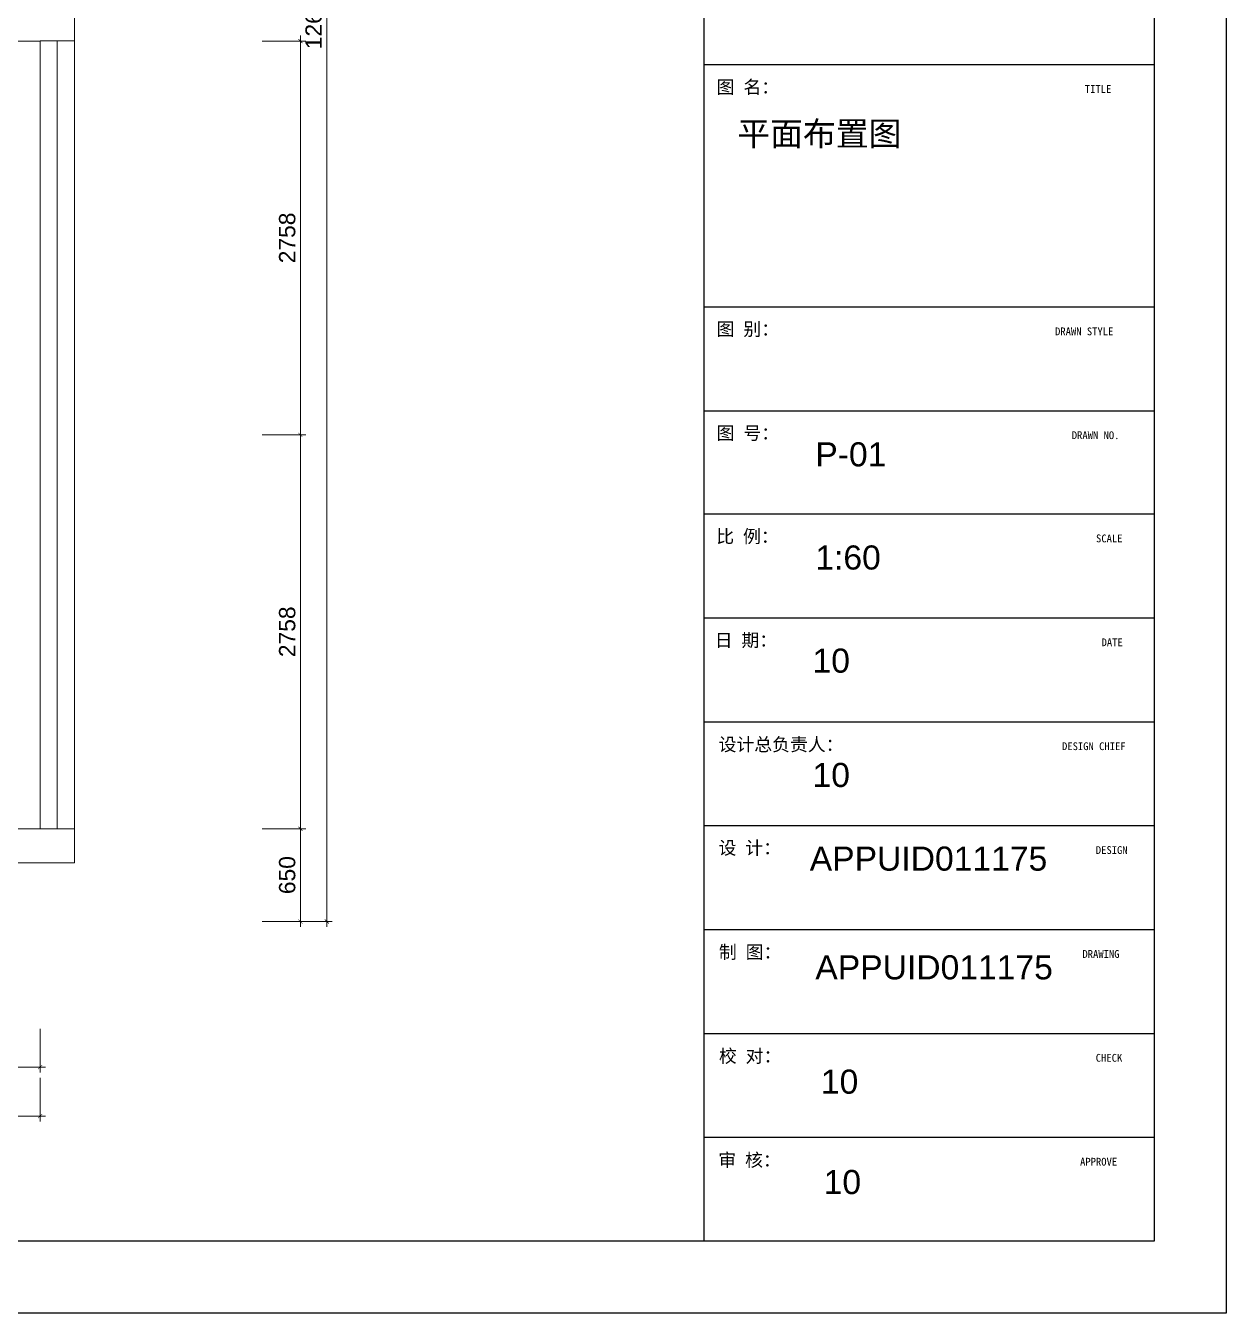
# Model space of a CAD drawing. Header units: millimetres. Extents: x 52288 to 100065, y -25566 to 18368.
# Drawn here: x 91658 to 100065, y 548 to 9564 of the extents above; entities that cross this region are included whole.
import ezdxf

# ---------------------------------------------------------------- set-up
doc = ezdxf.new("R2010")
doc.units = ezdxf.units.MM
doc.layers.get('0').update_dxf_attribs({"color": 255})
doc.layers.add('QUOTE_WALL', color=255, linetype='Continuous', lineweight=13)
doc.layers.add('QUOTE_WINDOW', color=60, linetype='Continuous', lineweight=13)
doc.layers.add('SH-尺寸标注', color=32, linetype='Continuous')
doc.layers.add('图框', color=4, linetype='Continuous')
doc.styles.add('284384514ae2ef0473f59a89cee2db5f_SimSun', font='', dxfattribs={"height": 160.740256})
doc.styles.add('651c6dc0b6f8207d98cf2b8cea532709_SimSun', font='', dxfattribs={"height": 160.740256})
doc.styles.add('d58a1c43070b39506eecce2acf595028_SimSun', font='', dxfattribs={"height": 270.04363})
doc.styles.add('e87b1bf8534fb75d08add259cfddff81_SimSun', font='', dxfattribs={"height": 160.740256})
doc.styles.get("Standard").update_dxf_attribs({"font": 'arial.ttf'})
doc.styles.add('自定义样式_Arial_496.99411217850184', font='arial.ttf', dxfattribs={"height": 496.994112})
doc.styles.add('自定义样式_SimSun_496.99411217850184', font='', dxfattribs={"height": 496.994112})
doc.styles.get('284384514ae2ef0473f59a89cee2db5f_SimSun').set_extended_font_data('SimSun')
doc.styles.get('651c6dc0b6f8207d98cf2b8cea532709_SimSun').set_extended_font_data('SimSun')
doc.styles.get('d58a1c43070b39506eecce2acf595028_SimSun').set_extended_font_data('SimSun')
doc.styles.get('e87b1bf8534fb75d08add259cfddff81_SimSun').set_extended_font_data('SimSun')
doc.styles.get('自定义样式_SimSun_496.99411217850184').set_extended_font_data('SimSun')
doc.dimstyles.new('D_16_2.35', dxfattribs={"dimtxt": 114.285719, "dimasz": 28.57143, "dimexe": 38.09524, "dimexo": 0, "dimgap": 0, "dimtad": 1, "dimdec": 0, "dimzin": 1, "dimdsep": 46, "dimtxsty": 'Standard', "dimblk": 'ARCHTICK', "dimcen": 0.09, "dimdle": 38.09524, "dimclrd": 32, "dimclre": 32, "dimclrt": 2, "dimadec": 0, "dimazin": 0, "dimtfac": 1, "dimtdec": 4, "dimtix": 1, "dimtmove": 2, "dimatfit": 3, "dimfxl": 268.57143, "dimfxlon": 1, "dimtolj": 1, "dimtzin": 0, "dimlwd": 9, "dimlwe": 9, "dimarcsym": 0})

# ---------------------------------------------------------------- blocks, each defined once
blk = doc.blocks.new('_Frame1752725')
at = {"layer": '图框', "linetype": 'Continuous'}
for p, q in [((91601, 43368), (91601, 1364)), ((82980, 42177), (82980, 2554)), ((90410, 42177), (90410, 2554)), ((90410, 41463), (90410, 2554)), ((82980, 21975), (90410, 21975)), ((82980, 17974), (90410, 17974)), ((82980, 16260), (90410, 16260)), ((82980, 14556), (90410, 14556)), ((82980, 12842), (90410, 12842)), ((82980, 11127), (90410, 11127)), ((82980, 9413), (90410, 9413)), ((82980, 7698), (90410, 7698)), ((82980, 5983), (90410, 5983)), ((82980, 4269), (90410, 4269)), ((90410, 2554), (34582, 2554)), ((91601, 1364), (32201, 1364))]:
    blk.add_line(p, q, dxfattribs=at)
at = {"layer": '图框', "color": 255, "attachment_point": 1, "line_spacing_factor": 0.8}
for s, insert, char_height, style in [('图 名：', (83189, 21711), 216, 'd58a1c43070b39506eecce2acf595028_SimSun'), ('TITLE', (89266, 21635), 128.6, 'e87b1bf8534fb75d08add259cfddff81_SimSun'), ('图 别：', (83189, 17715), 216, 'd58a1c43070b39506eecce2acf595028_SimSun'), ('DRAWN STYLE', (88775, 17634), 128.59, '651c6dc0b6f8207d98cf2b8cea532709_SimSun'), ('图 号：', (83189, 16000), 216, 'd58a1c43070b39506eecce2acf595028_SimSun'), ('DRAWN NO.', (89051, 15920), 128.6, 'e87b1bf8534fb75d08add259cfddff81_SimSun'), ('比 例：', (83183, 14295), 216, 'd58a1c43070b39506eecce2acf595028_SimSun'), ('SCALE', (89451, 14217), 128.6, '651c6dc0b6f8207d98cf2b8cea532709_SimSun'), ('日 期：', (83157, 12581), 216, 'd58a1c43070b39506eecce2acf595028_SimSun'), ('DATE', (89543, 12502), 128.6, '651c6dc0b6f8207d98cf2b8cea532709_SimSun'), ('设计总负责人：', (83221, 10860), 216, 'd58a1c43070b39506eecce2acf595028_SimSun'), ('DESIGN CHIEF', (88890, 10787), 128.59, 'e87b1bf8534fb75d08add259cfddff81_SimSun'), ('设 计：', (83221, 9153), 216, 'd58a1c43070b39506eecce2acf595028_SimSun'), ('DESIGN', (89448, 9073), 128.6, '284384514ae2ef0473f59a89cee2db5f_SimSun'), ('制 图：', (83227, 7434), 216, 'd58a1c43070b39506eecce2acf595028_SimSun'), ('DRAWING', (89227, 7358), 128.6, 'e87b1bf8534fb75d08add259cfddff81_SimSun'), ('校 对：', (83227, 5718), 216, 'd58a1c43070b39506eecce2acf595028_SimSun'), ('CHECK', (89447, 5644), 128.6, 'e87b1bf8534fb75d08add259cfddff81_SimSun'), ('审 核：', (83217, 4001), 216, 'd58a1c43070b39506eecce2acf595028_SimSun'), ('APPROVE', (89188, 3929), 128.6, 'e87b1bf8534fb75d08add259cfddff81_SimSun')]:
    blk.add_mtext(s, dxfattribs=dict(at, insert=insert, char_height=char_height, style=style))
blk = doc.blocks.new('_ArchTick')
at = {"color": 0, "linetype": 'ByBlock', "const_width": 0.15}
blk.add_lwpolyline([(-0.5, -0.5), (0.5, 0.5)], dxfattribs=at)
blk = doc.blocks.new('*D47')
at = {"layer": 'Defpoints', "color": 0, "linetype": 'Continuous', "transparency": 16777216}
for p in [(80172.9, 2197.6), (91758.9, 2197.6), (91758.9, 1929.1)]:
    blk.add_point(p, dxfattribs=at)
at = {"layer": 'SH-尺寸标注', "color": 32, "linetype": 'Continuous', "lineweight": 9, "transparency": 16777216}
for p, q in [((80172.9, 2197.6), (80172.9, 1891)), ((91758.9, 2197.6), (91758.9, 1891)), ((80134.8, 1929.1), (91797, 1929.1))]:
    blk.add_line(p, q, dxfattribs=at)
at = {"layer": 'SH-尺寸标注', "color": 32, "linetype": 'Continuous', "lineweight": 9, "transparency": 16777216, "xscale": 28.57142986910685, "yscale": 28.57142986910685, "zscale": 28.57142986910685, "rotation": 180}
blk.add_blockref('_ArchTick', (80172.9, 1929.1), dxfattribs=at)
at = {"layer": 'SH-尺寸标注', "color": 32, "linetype": 'Continuous', "lineweight": 9, "transparency": 16777216, "xscale": 28.57142986910685, "yscale": 28.57142986910685, "zscale": 28.57142986910685}
blk.add_blockref('_ArchTick', (91758.9, 1929.1), dxfattribs=at)
at = {"layer": 'SH-尺寸标注', "color": 2, "linetype": 'Continuous', "transparency": 16777216, "insert": (85965.9, 2021), "char_height": 114.29, "attachment_point": 5}
blk.add_mtext('\\A1;11586', dxfattribs=at)
blk = doc.blocks.new('*D49')
at = {"layer": 'Defpoints', "color": 0, "linetype": 'Continuous', "transparency": 16777216}
for p in [(93498, 15951.3), (93766.6, 15951.3), (93498, 3291.3)]:
    blk.add_point(p, dxfattribs=at)
at = {"layer": 'SH-尺寸标注', "color": 32, "linetype": 'Continuous', "lineweight": 9, "transparency": 16777216}
for p, q in [((93766.6, 3253.2), (93766.6, 15989.4)), ((93498, 15951.3), (93804.7, 15951.3)), ((93498, 3291.3), (93804.7, 3291.3))]:
    blk.add_line(p, q, dxfattribs=at)
at = {"layer": 'SH-尺寸标注', "color": 32, "linetype": 'Continuous', "lineweight": 9, "transparency": 16777216, "xscale": 28.57142986910685, "yscale": 28.57142986910685, "zscale": 28.57142986910685}
for p, rotation in [((93766.6, 15951.3), 90), ((93766.6, 3291.3), 270)]:
    blk.add_blockref('_ArchTick', p, dxfattribs=dict(at, rotation=rotation))
at = {"layer": 'SH-尺寸标注', "color": 2, "linetype": 'Continuous', "transparency": 16777216, "insert": (93674.6, 9621.3), "char_height": 114.29, "attachment_point": 5, "rotation": 90}
blk.add_mtext('\\A1;12660', dxfattribs=at)
blk = doc.blocks.new('*D70')
at = {"layer": 'Defpoints', "color": 0, "linetype": 'Continuous', "transparency": 16777216}
for p in [(93313, 3941.3), (93581.6, 3941.3), (93313, 3291.3)]:
    blk.add_point(p, dxfattribs=at)
at = {"layer": 'SH-尺寸标注', "color": 32, "linetype": 'Continuous', "lineweight": 9, "transparency": 16777216}
for p, q in [((93581.6, 3253.2), (93581.6, 3979.4)), ((93313, 3941.3), (93619.7, 3941.3)), ((93313, 3291.3), (93619.7, 3291.3))]:
    blk.add_line(p, q, dxfattribs=at)
at = {"layer": 'SH-尺寸标注', "color": 32, "linetype": 'Continuous', "lineweight": 9, "transparency": 16777216, "xscale": 28.57142986910685, "yscale": 28.57142986910685, "zscale": 28.57142986910685}
for p, rotation in [((93581.6, 3941.3), 90), ((93581.6, 3291.3), 270)]:
    blk.add_blockref('_ArchTick', p, dxfattribs=dict(at, rotation=rotation))
at = {"layer": 'SH-尺寸标注', "color": 2, "linetype": 'Continuous', "transparency": 16777216, "insert": (93489.6, 3616.3), "char_height": 114.29, "attachment_point": 5, "rotation": 90}
blk.add_mtext('\\A1;650', dxfattribs=at)
blk = doc.blocks.new('*D71')
at = {"layer": 'Defpoints', "color": 0, "linetype": 'Continuous', "transparency": 16777216}
for p in [(93313, 6699.3), (93581.6, 6699.3), (93313, 3941.3)]:
    blk.add_point(p, dxfattribs=at)
at = {"layer": 'SH-尺寸标注', "color": 32, "linetype": 'Continuous', "lineweight": 9, "transparency": 16777216}
for p, q in [((93313, 6699.3), (93619.7, 6699.3)), ((93581.6, 3903.2), (93581.6, 6737.4)), ((93313, 3941.3), (93619.7, 3941.3))]:
    blk.add_line(p, q, dxfattribs=at)
at = {"layer": 'SH-尺寸标注', "color": 32, "linetype": 'Continuous', "lineweight": 9, "transparency": 16777216, "xscale": 28.57142986910685, "yscale": 28.57142986910685, "zscale": 28.57142986910685}
for p, rotation in [((93581.6, 6699.3), 90), ((93581.6, 3941.3), 270)]:
    blk.add_blockref('_ArchTick', p, dxfattribs=dict(at, rotation=rotation))
at = {"layer": 'SH-尺寸标注', "color": 2, "linetype": 'Continuous', "transparency": 16777216, "insert": (93489.6, 5320.3), "char_height": 114.29, "attachment_point": 5, "rotation": 90}
blk.add_mtext('\\A1;2758', dxfattribs=at)
blk = doc.blocks.new('*D72')
at = {"layer": 'Defpoints', "color": 0, "linetype": 'Continuous', "transparency": 16777216}
for p in [(93313, 9456.8), (93581.6, 9456.8), (93313, 6699.3)]:
    blk.add_point(p, dxfattribs=at)
at = {"layer": 'SH-尺寸标注', "color": 32, "linetype": 'Continuous', "lineweight": 9, "transparency": 16777216}
for p, q in [((93581.6, 6661.2), (93581.6, 9494.9)), ((93313, 9456.8), (93619.7, 9456.8)), ((93313, 6699.3), (93619.7, 6699.3))]:
    blk.add_line(p, q, dxfattribs=at)
at = {"layer": 'SH-尺寸标注', "color": 32, "linetype": 'Continuous', "lineweight": 9, "transparency": 16777216, "xscale": 28.57142986910685, "yscale": 28.57142986910685, "zscale": 28.57142986910685}
for p, rotation in [((93581.6, 9456.8), 90), ((93581.6, 6699.3), 270)]:
    blk.add_blockref('_ArchTick', p, dxfattribs=dict(at, rotation=rotation))
at = {"layer": 'SH-尺寸标注', "color": 2, "linetype": 'Continuous', "transparency": 16777216, "insert": (93489.6, 8078.1), "char_height": 114.29, "attachment_point": 5, "rotation": 90}
blk.add_mtext('\\A1;2758', dxfattribs=at)
blk = doc.blocks.new('*D101')
at = {"layer": 'Defpoints', "color": 0, "linetype": 'Continuous', "transparency": 16777216}
for p in [(91178.9, 2540.6), (91758.9, 2540.6), (91758.9, 2272)]:
    blk.add_point(p, dxfattribs=at)
at = {"layer": 'SH-尺寸标注', "color": 32, "linetype": 'Continuous', "lineweight": 9, "transparency": 16777216}
for p, q in [((91178.9, 2540.6), (91178.9, 2233.9)), ((91758.9, 2540.6), (91758.9, 2233.9)), ((91140.8, 2272), (91797, 2272))]:
    blk.add_line(p, q, dxfattribs=at)
at = {"layer": 'SH-尺寸标注', "color": 32, "linetype": 'Continuous', "lineweight": 9, "transparency": 16777216, "xscale": 28.57142986910685, "yscale": 28.57142986910685, "zscale": 28.57142986910685, "rotation": 180}
blk.add_blockref('_ArchTick', (91178.9, 2272), dxfattribs=at)
at = {"layer": 'SH-尺寸标注', "color": 32, "linetype": 'Continuous', "lineweight": 9, "transparency": 16777216, "xscale": 28.57142986910685, "yscale": 28.57142986910685, "zscale": 28.57142986910685}
blk.add_blockref('_ArchTick', (91758.9, 2272), dxfattribs=at)
at = {"layer": 'SH-尺寸标注', "color": 2, "linetype": 'Continuous', "transparency": 16777216, "insert": (91468.9, 2364), "char_height": 114.29, "attachment_point": 5}
blk.add_mtext('\\A1;580', dxfattribs=at)

msp = doc.modelspace()

# ---------------------------------------------------------------- linework, layer by layer
at = {"layer": 'QUOTE_WALL', "color": 255, "linetype": 'Continuous'}
for p, q in [((91998.9, 9457.3), (91998.9, 9701.8)), ((90392.9, 9456.8), (91758.9, 9456.8)), ((91758.9, 9457.3), (91998.9, 9457.3)), ((91758.9, 9457.3), (91758.9, 3941.3)), ((91758.9, 9456.8), (91758.9, 9457.3)), ((91998.9, 3941.3), (91998.9, 9457.3)), ((91998.9, 3701.3), (91998.9, 3941.3)), ((91418.9, 3701.3), (91758.9, 3701.3)), ((91758.9, 3701.3), (91998.9, 3701.3))]:
    msp.add_line(p, q, dxfattribs=at)
at = {"layer": 'QUOTE_WALL'}
msp.add_line((91178.9, 3941.3), (91758.9, 3941.3), dxfattribs=at)
at = {"layer": 'QUOTE_WINDOW', "color": 60}
msp.add_line((91878.9, 3941.3), (91878.9, 9457.1), dxfattribs=at)
msp.add_lwpolyline([(91758.9, 3941.3), (91998.9, 3941.3), (91998.9, 9457.3), (91758.9, 9456.8), (91758.9, 3941.3)], dxfattribs=at)

# ---------------------------------------------------------------- block references
at = {"layer": '图框', "color": 7, "xscale": 0.4242424368858339, "yscale": 0.4242424368858339}
msp.add_blockref('_Frame1752725', (61204, -30.1), dxfattribs=at)

# ---------------------------------------------------------------- texts
at = {"layer": '图框', "color": 255, "attachment_point": 1, "line_spacing_factor": 0.8}
for s, insert, char_height, style in [('平面布置图', (96640.6, 8892.3), 168.68, '自定义样式_SimSun_496.99411217850184'), ('P-01', (97187.3, 6647.1), 168.68, '自定义样式_Arial_496.99411217850184'), ('1:60', (97187.3, 5924.8), 168.68, '自定义样式_Arial_496.99411217850184'), ('10', (97167.8, 5202.5), 168.68, '自定义样式_Arial_496.99411217850184'), ('10', (97167.8, 4402), 168.68, '自定义样式_Arial_496.99411217850184'), ('APPUID011175', (97148.2, 3816.3), 168.677, '自定义样式_Arial_496.99411217850184'), ('APPUID011175', (97187.3, 3055), 168.677, '自定义样式_Arial_496.99411217850184'), ('10', (97226.3, 2254.5), 168.68, '自定义样式_Arial_496.99411217850184'), ('10', (97245.9, 1551.7), 168.68, '自定义样式_Arial_496.99411217850184')]:
    msp.add_mtext(s, dxfattribs=dict(at, insert=insert, char_height=char_height, style=style))

# ---------------------------------------------------------------- dimensions: what is measured, and where the dimension line sits
at = {"layer": 'SH-尺寸标注', "color": 32, "linetype": 'Continuous'}
for base, p1, p2, picture, middle, dimtype in [((93766.6, 15951.3), (93498, 3291.3), (93498, 15951.3), '*D49', (93674.6, 9621.3), 160), ((93581.5674178, 9456.8136572), (93312.9959879, 6699.3136572), (93312.9959879, 9456.8136572), '*D72', (93489.598912, 8078.0636572), 161), ((93581.6, 6699.3), (93313, 3941.3), (93313, 6699.3), '*D71', (93489.6, 5320.3), 161), ((93581.6, 3941.3), (93313, 3291.3), (93313, 3941.3), '*D70', (93489.6, 3616.3), 160)]:
    dim = msp.add_linear_dim(base=base, p1=p1, p2=p2, angle=90, dimstyle='D_16_2.35', override={"dimscale": 1, "dimclrt": 2}, dxfattribs=at)
    dim.commit()
    dim.dimension.update_dxf_attribs({"geometry": picture, "text_midpoint": middle, "dimtype": dimtype})
for base, p1, p2, picture, middle in [((91758.9, 2272), (91178.9, 2540.6), (91758.9, 2540.6), '*D101', (91468.9, 2364)), ((91758.9, 1929.1), (80172.9, 2197.6), (91758.9, 2197.6), '*D47', (85965.9, 2021))]:
    dim = msp.add_linear_dim(base=base, p1=p1, p2=p2, dimstyle='D_16_2.35', override={"dimscale": 1, "dimclrt": 2}, dxfattribs=at)
    dim.commit()
    dim.dimension.update_dxf_attribs({"geometry": picture, "text_midpoint": middle, "dimtype": 160})

doc.saveas('drawing.dxf')
